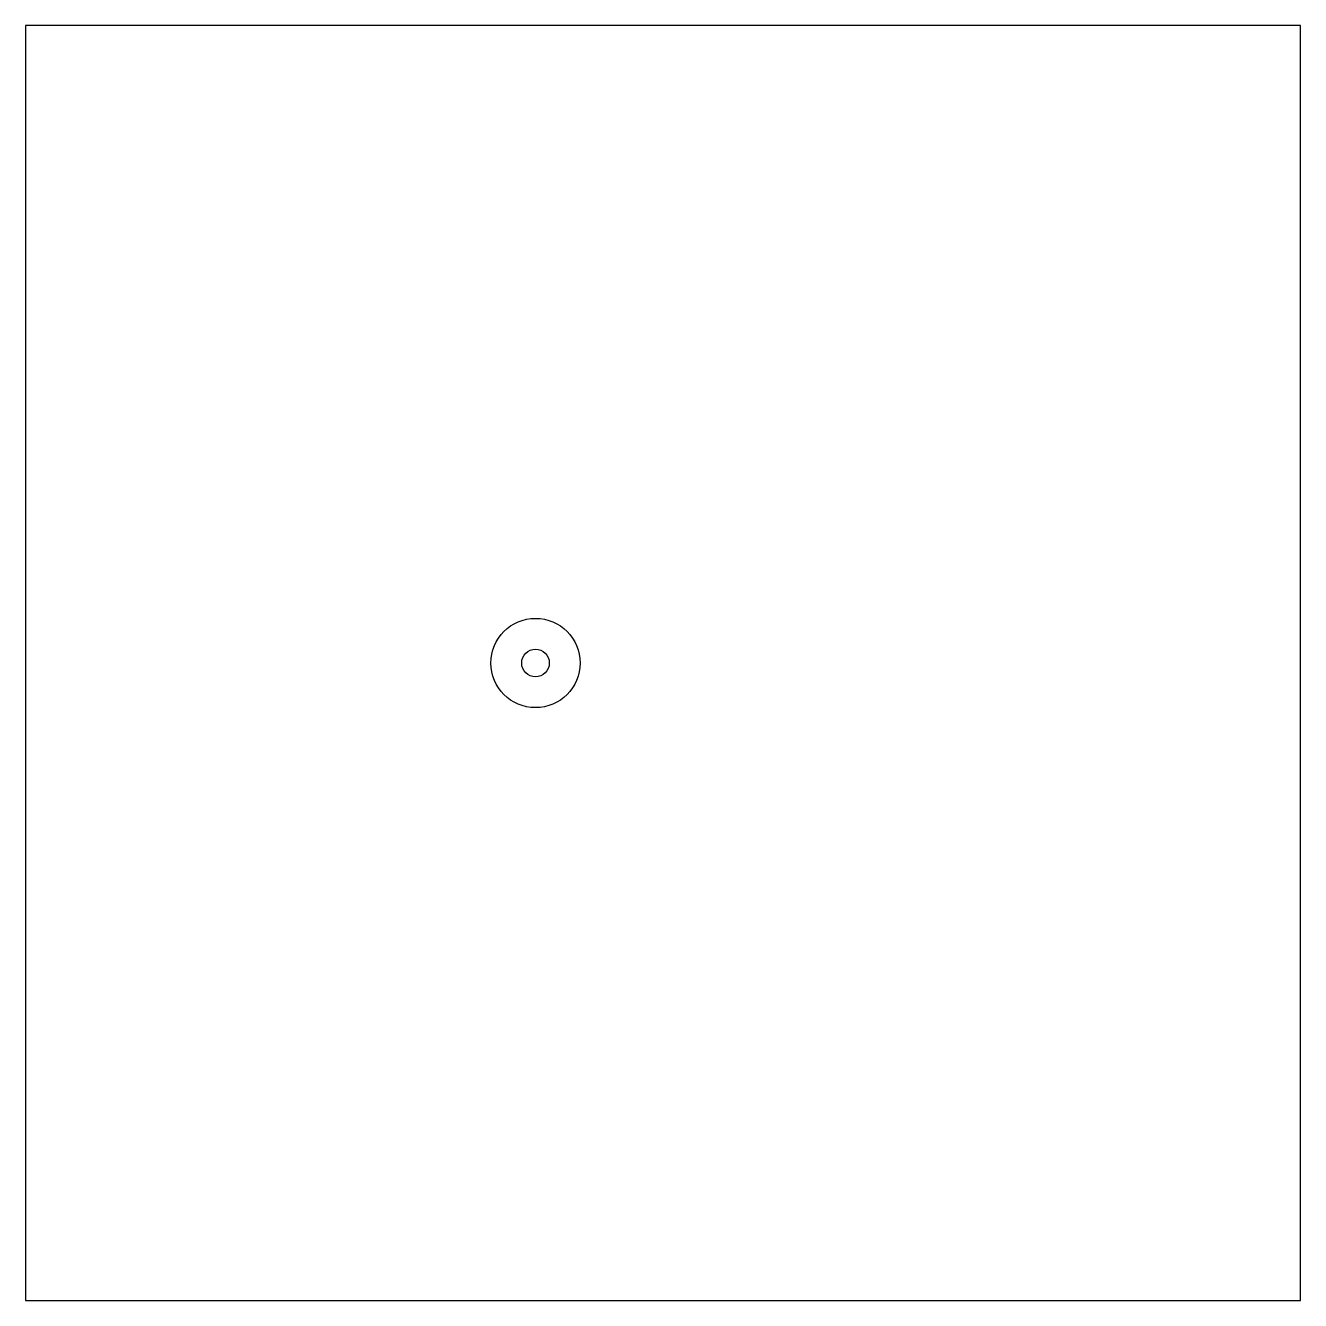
# Model space of a CAD drawing. Header units: millimetres. Extents: x -30 to 30, y -30 to 30.
import ezdxf

# ---------------------------------------------------------------- set-up
doc = ezdxf.new("R2010")
doc.units = ezdxf.units.MM
for name, color, linetype in [('B_Cu', 5, 'CONTINUOUS'), ('B_Cu_Antipad', 2, 'CONTINUOUS'), ('Drill', 7, 'CONTINUOUS')]:
    doc.layers.add(name, color=color, linetype=linetype)

msp = doc.modelspace()

# ---------------------------------------------------------------- linework, layer by layer
at = {"layer": 'B_Cu'}
msp.add_lwpolyline([(-30, -30), (30, -30), (30, 30), (-30, 30)], close=True, dxfattribs=at)
at = {"layer": 'B_Cu_Antipad'}
msp.add_circle((-6, 0), 2.1, dxfattribs=at)
at = {"layer": 'Drill'}
msp.add_circle((-6, 0), 0.65, dxfattribs=at)

doc.saveas('drawing.dxf')
